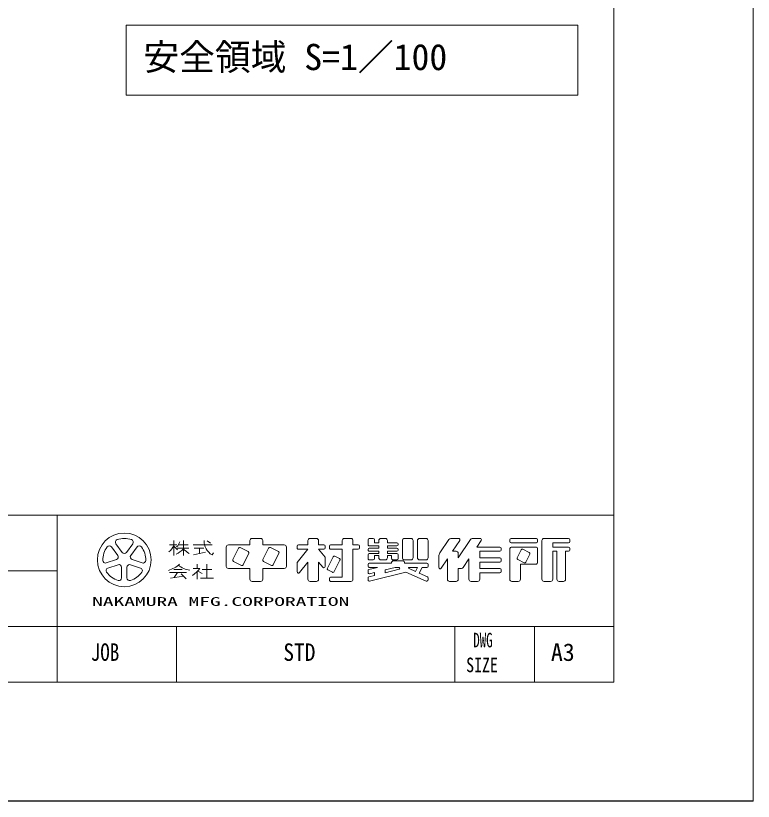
# Model space of a CAD drawing. Units: millimetres, scale not verified. Extents: x 0 to 420, y -14 to 311.
# Drawn here: x 327.6 to 420.3, y -14.5 to 84.3 of the extents above; entities that cross this region are included whole.
import ezdxf
from ezdxf.enums import TextEntityAlignment as Align

# ---------------------------------------------------------------- set-up
doc = ezdxf.new("R2010")
doc.units = ezdxf.units.MM
doc.header["$LTSCALE"] = 0.5
for name, color, linetype, lineweight in [('DEFPOINTS_3', 7, 'Continuous', 0), ('LY_2', 7, 'Continuous', 0), ('LY_5', 2, 'Continuous', 18)]:
    doc.layers.add(name, color=color, linetype=linetype, lineweight=lineweight)
doc.layers.add('LY_4', color=7, linetype='Continuous')
doc.styles.add('ＭＳ ゴシック', font='')
doc.styles.get('ＭＳ ゴシック').set_extended_font_data('MS Gothic')

msp = doc.modelspace()

# ---------------------------------------------------------------- linework, layer by layer
at = {"layer": 'DEFPOINTS_3'}
for p, q in [((420.2883, -14.4689), (420.2883, 282.5311)), ((0.2883, -14.4689), (420.2883, -14.4689))]:
    msp.add_line(p, q, dxfattribs=at)
at = {"layer": 'LY_2'}
for p, q in [((402.7883, 0.5311), (402.7883, 267.5311)), ((17.7883, 21.5311), (402.7883, 21.5311)), ((332.7883, 21.5311), (332.7883, 0.5311)), ((340.1596, 17.9244), (340.9443, 16.8444)), ((341.4904, 16.8444), (342.275, 17.9244)), ((347.4273, 18.3244), (347.4273, 16.4344)), ((348.6423, 18.3244), (348.6423, 16.4344)), ((352.0698, 17.998), (351.6286, 18.2921)), ((357.0123, 18.3244), (357.0123, 17.7844)), ((357.2823, 18.5944), (358.3623, 18.5944)), ((358.6323, 18.3244), (358.6323, 17.7844)), ((364.3023, 18.3244), (364.3023, 17.7844)), ((364.5723, 18.5944), (365.3823, 18.5944)), ((365.6523, 18.3244), (365.6523, 17.7844)), ((368.6223, 18.3244), (368.6223, 17.7844)), ((368.8923, 18.5944), (369.7023, 18.5944)), ((369.9723, 18.3244), (369.9723, 17.7844)), ((371.8623, 18.4324), (371.8623, 17.8114)), ((372.0243, 18.5944), (372.5103, 18.5944)), ((372.6723, 18.4324), (372.6723, 18.0544)), ((372.6723, 18.0544), (373.2123, 18.0544)), ((373.2123, 18.3244), (373.2123, 18.0544)), ((374.0223, 18.5944), (373.4823, 18.5944)), ((374.2923, 18.3244), (374.2923, 18.0544)), ((374.2923, 18.0544), (375.4803, 18.0544)), ((375.6423, 17.8924), (375.6423, 17.8114)), ((376.1823, 18.3244), (376.1823, 16.1644)), ((376.4523, 18.5944), (377.2623, 18.5944)), ((377.5323, 18.3244), (377.5323, 16.1644)), ((378.0723, 18.3244), (378.0723, 16.1644)), ((378.3423, 18.5944), (379.1523, 18.5944)), ((379.4223, 18.3244), (379.4223, 16.1644)), ((380.9084, 16.7735), (382.0422, 18.4742)), ((382.2668, 18.5944), (383.2596, 18.5944)), ((382.4823, 16.9744), (383.3944, 18.3426)), ((383.2023, 16.1644), (384.7422, 18.4742)), ((384.9668, 18.5944), (385.9596, 18.5944)), ((385.5423, 17.5144), (386.0944, 18.3426)), ((389.6823, 18.4324), (389.6823, 18.2164)), ((389.8443, 18.5944), (393.0303, 18.5944)), ((389.8443, 18.0544), (393.0303, 18.0544)), ((393.1923, 18.4324), (393.1923, 18.2164)), ((393.7323, 18.3244), (393.7323, 13.4644)), ((394.0023, 18.5944), (397.0803, 18.5944)), ((395.0823, 18.0544), (397.0803, 18.0544)), ((395.0823, 18.0544), (395.0823, 17.5144)), ((397.2423, 18.4324), (397.2423, 18.2164)), ((340.3982, 16.4477), (339.6135, 17.5277)), ((342.8211, 17.5277), (342.0365, 16.4477)), ((346.8873, 17.7844), (347.8323, 17.7844)), ((347.8728, 17.3794), (349.3173, 17.3794)), ((348.0197, 17.7844), (349.2633, 17.7844)), ((349.8573, 17.7844), (352.2873, 17.7844)), ((349.8997, 16.5509), (351.435, 16.8579)), ((349.9923, 17.3794), (351.2073, 17.3794)), ((350.6673, 17.3794), (350.6673, 16.7044)), ((354.0423, 17.5144), (354.0423, 15.0844)), ((354.3123, 17.7844), (357.0123, 17.7844)), ((355.5899, 17.3695), (354.8708, 15.9313)), ((356.8134, 16.9389), (355.8072, 17.442)), ((358.6323, 17.7844), (361.3323, 17.7844)), ((359.3699, 17.3695), (358.6508, 15.9313)), ((360.5934, 16.9389), (359.5872, 17.442)), ((361.6023, 17.5144), (361.6023, 15.0844)), ((362.9523, 17.6224), (362.9523, 17.4064)), ((364.3023, 17.2444), (362.9523, 15.5569)), ((363.1143, 17.7844), (364.3023, 17.7844)), ((363.1143, 17.2444), (364.3023, 17.2444)), ((365.6523, 17.7844), (366.3003, 17.7844)), ((365.6523, 17.2444), (366.3003, 17.2444)), ((365.6523, 17.2444), (366.4623, 16.2319)), ((366.4623, 17.6224), (366.4623, 17.4064)), ((367.0023, 17.6224), (367.0023, 17.4064)), ((367.1643, 17.7844), (368.6223, 17.7844)), ((367.1643, 17.2444), (368.6223, 17.2444)), ((368.6223, 17.2444), (368.6223, 13.7344)), ((369.9723, 17.7844), (370.6203, 17.7844)), ((369.9723, 17.2444), (370.6203, 17.2444)), ((369.9723, 17.2444), (369.9723, 13.4644)), ((370.7823, 17.6224), (370.7823, 17.4064)), ((371.8623, 17.2174), (371.8623, 17.1364)), ((372.0243, 17.6494), (373.2123, 17.6494)), ((372.0243, 17.3794), (373.2123, 17.3794)), ((372.0243, 16.9744), (373.2123, 16.9744)), ((373.2123, 17.6494), (373.2123, 17.3794)), ((373.2123, 16.9744), (373.2123, 16.7044)), ((374.2923, 17.6494), (374.2923, 17.3794)), ((374.2923, 17.6494), (375.4803, 17.6494)), ((374.2923, 17.3794), (375.4803, 17.3794)), ((374.2923, 16.9744), (374.2923, 16.7044)), ((374.2923, 16.9744), (375.4803, 16.9744)), ((375.6423, 17.2174), (375.6423, 17.1364)), ((382.4823, 16.9744), (382.9323, 16.9744)), ((385.5423, 17.5144), (388.4403, 17.5144)), ((385.9023, 16.9744), (385.9023, 16.1644)), ((385.9023, 16.9744), (388.4403, 16.9744)), ((388.6023, 17.3524), (388.6023, 17.1364)), ((389.6823, 17.2444), (389.6823, 13.4644)), ((389.9523, 17.5144), (392.9223, 17.5144)), ((391.1219, 17.1535), (390.6188, 16.1473)), ((391.3392, 17.226), (392.1294, 16.8309)), ((393.1923, 17.2444), (393.1923, 15.6244)), ((395.0823, 17.5144), (397.0803, 17.5144)), ((395.0823, 16.9744), (395.0823, 13.4644)), ((395.0823, 16.9744), (395.6223, 16.9744)), ((395.6223, 16.9744), (395.6223, 13.4644)), ((396.7023, 16.9744), (396.7023, 13.4644)), ((396.7023, 16.9744), (397.0803, 16.9744)), ((397.2423, 17.3524), (397.2423, 17.1364)), ((338.9598, 15.5158), (340.2295, 15.9283)), ((342.2052, 15.9283), (343.4748, 15.5158)), ((356.1668, 15.2833), (356.8859, 16.7215)), ((359.9468, 15.2833), (360.6659, 16.7215)), ((366.4623, 16.2319), (366.4623, 15.0737)), ((367.4699, 16.2895), (366.7508, 14.8513)), ((368.3339, 15.8575), (367.6148, 14.4193)), ((367.6872, 16.362), (368.2614, 16.0749)), ((371.8623, 16.5424), (371.8623, 16.0564)), ((372.0243, 16.7044), (373.2123, 16.7044)), ((372.0243, 15.8944), (372.5103, 15.8944)), ((372.6723, 16.4344), (372.6723, 16.0564)), ((372.6723, 16.4344), (373.2123, 16.4344)), ((373.2123, 16.4344), (373.2123, 16.1644)), ((373.4823, 15.8944), (374.0223, 15.8944)), ((374.2923, 16.7044), (375.4803, 16.7044)), ((374.2923, 16.4344), (374.8323, 16.4344)), ((374.2923, 16.4344), (374.2923, 16.1644)), ((374.8323, 16.4344), (374.8323, 16.0564)), ((374.9943, 15.8944), (375.4803, 15.8944)), ((375.6423, 16.5424), (375.6423, 16.0564)), ((376.4523, 15.8944), (377.2623, 15.8944)), ((378.3423, 15.8944), (379.1523, 15.8944)), ((380.7723, 16.3242), (380.7723, 14.9445)), ((381.0691, 14.8546), (381.8523, 16.0294)), ((381.8523, 16.0294), (381.8523, 13.4644)), ((383.2023, 16.7044), (383.2023, 16.1644)), ((383.8225, 14.9346), (384.5523, 16.0294)), ((384.5523, 16.0294), (384.5523, 13.4644)), ((385.9023, 16.1644), (388.4403, 16.1644)), ((388.6023, 16.0024), (388.6023, 15.7864)), ((390.6912, 15.93), (391.4814, 15.5349)), ((392.2019, 16.6135), (391.6988, 15.6073)), ((340.438, 15.2863), (339.1684, 14.8738)), ((340.8798, 13.6304), (340.8798, 14.9654)), ((341.5548, 14.9654), (341.5548, 13.6304)), ((343.2663, 14.8738), (341.9966, 15.2863)), ((350.3973, 15.3544), (350.3973, 14.8144)), ((351.6123, 15.3544), (351.6123, 13.5994)), ((354.9432, 15.714), (355.9494, 15.2109)), ((358.7232, 15.714), (359.7294, 15.2109)), ((362.9523, 15.5569), (362.9523, 14.3987)), ((364.3023, 15.6244), (363.2408, 14.2975)), ((364.3023, 15.6244), (364.3023, 13.4644)), ((365.6523, 15.6244), (365.6523, 13.4644)), ((365.6523, 15.6244), (366.1738, 14.9725)), ((371.8623, 15.3274), (371.8623, 15.1114)), ((373.0486, 14.9494), (371.985, 14.6835)), ((372.0243, 15.4894), (374.8323, 15.4894)), ((372.0243, 14.9494), (373.0486, 14.9494)), ((375.2751, 14.9494), (374.0223, 14.6362)), ((374.8323, 15.5974), (374.8323, 15.4894)), ((374.9943, 15.7594), (376.2903, 15.7594)), ((375.2751, 14.9494), (375.7354, 14.9494)), ((376.4523, 15.5974), (376.4523, 15.4894)), ((376.4523, 15.4894), (379.2603, 15.4894)), ((377.0499, 14.9494), (378.0761, 14.9494)), ((377.8201, 14.4374), (378.0761, 14.9494)), ((378.3141, 14.2179), (378.6798, 14.9494)), ((378.6798, 14.9494), (379.2603, 14.9494)), ((379.4223, 15.3274), (379.4223, 15.1114)), ((385.9023, 15.6244), (388.4403, 15.6244)), ((385.9023, 15.6244), (385.9023, 14.8144)), ((391.0323, 15.3544), (392.9223, 15.3544)), ((391.0323, 15.3544), (391.0323, 13.4644)), ((215.2883, 14.5311), (332.7883, 14.5311)), ((346.8873, 14.3149), (349.0473, 14.3149)), ((347.0233, 13.5986), (348.6757, 13.8346)), ((347.4273, 14.6794), (348.5073, 14.6794)), ((347.8891, 14.3149), (347.4996, 13.6666)), ((348.3723, 14.1381), (348.9785, 13.5319)), ((349.8573, 14.8144), (350.7371, 14.8144)), ((350.3973, 14.441), (350.3973, 13.4644)), ((350.4478, 14.4916), (350.9922, 14.1773)), ((351.0048, 14.6794), (352.2198, 14.6794)), ((354.3123, 14.8144), (357.0123, 14.8144)), ((357.0123, 14.8144), (357.0123, 13.4644)), ((358.6323, 14.8144), (358.6323, 13.4644)), ((358.6323, 14.8144), (361.3323, 14.8144)), ((366.8232, 14.634), (367.3974, 14.3469)), ((371.8623, 14.5264), (371.8623, 14.3037)), ((372.6723, 13.9369), (371.985, 13.7651)), ((376.6383, 14.3718), (372.0636, 13.2281)), ((372.6723, 14.2987), (372.0636, 14.1465)), ((372.6723, 14.2987), (372.6723, 13.9369)), ((375.7648, 14.71), (374.0223, 14.2744)), ((374.0223, 14.6362), (374.0223, 14.2744)), ((376.6383, 14.3718), (379.1945, 13.2357)), ((377.017, 14.7944), (377.8201, 14.4374)), ((378.3141, 14.2179), (379.3261, 13.7681)), ((383.2023, 14.8144), (383.2023, 13.4644)), ((383.2023, 14.8144), (383.5978, 14.8144)), ((385.9023, 14.8144), (388.4403, 14.8144)), ((385.9023, 14.2744), (388.4403, 14.2744)), ((385.9023, 14.2744), (385.9023, 13.4644)), ((388.6023, 14.6524), (388.6023, 14.4364)), ((350.8023, 13.5994), (352.4223, 13.5994)), ((357.2823, 13.1944), (358.3623, 13.1944)), ((364.5723, 13.1944), (365.3823, 13.1944)), ((367.0023, 13.5724), (367.0023, 13.3564)), ((367.1643, 13.7344), (368.6223, 13.7344)), ((367.1643, 13.1944), (369.7023, 13.1944)), ((371.8623, 13.6079), (371.8623, 13.3853)), ((379.4223, 13.6201), (379.4223, 13.3837)), ((382.1223, 13.1944), (382.9323, 13.1944)), ((384.8223, 13.1944), (385.6323, 13.1944)), ((389.9523, 13.1944), (390.7623, 13.1944)), ((394.0023, 13.1944), (394.8123, 13.1944)), ((395.8923, 13.1944), (396.4323, 13.1944)), ((160.2883, 7.5311), (402.7883, 7.5311)), ((347.7883, 7.5311), (347.7883, 0.5311)), ((382.7883, 7.5311), (382.7883, 0.5311)), ((392.7883, 7.5311), (392.7883, 0.5311)), ((17.7883, 0.5311), (402.7883, 0.5311))]:
    msp.add_line(p, q, dxfattribs=at)
msp.add_circle((341.2173, 15.8944), 3.375, dxfattribs=at)
for centre, radius, start, end in [((340.4327, 18.1228), 0.3375, 109.39847, 215.99997), ((341.2173, 15.8944), 2.7, 70.60155, 109.39847), ((342.002, 18.1228), 0.3375, 324, 70.60155), ((346.7861, 18.5782), 1.467, 313.72108, 343.54317), ((353.2253, 18.2254), 1.9528, 177.09472, 240.51891), ((357.2823, 18.3244), 0.27, 89.99998, 179.99996), ((358.3623, 18.3244), 0.27, 0, 89.99998), ((364.5723, 18.3244), 0.27, 89.99998, 179.99996), ((365.3823, 18.3244), 0.27, 0, 89.99998), ((368.8923, 18.3244), 0.27, 89.99998, 179.99996), ((369.7023, 18.3244), 0.27, 0, 89.99998), ((372.0243, 18.4324), 0.162, 89.99998, 179.99996), ((372.0243, 17.8114), 0.162, 179.99998, 270.00002), ((372.5103, 18.4324), 0.162, 0, 89.99998), ((373.4823, 18.3244), 0.27, 89.99998, 179.99996), ((374.0223, 18.3244), 0.27, 0, 89.99998), ((375.4803, 17.8924), 0.162, 0, 89.99998), ((375.4803, 17.8114), 0.162, 270.00002, 0), ((376.4523, 18.3244), 0.27, 89.99998, 179.99996), ((377.2623, 18.3244), 0.27, 0, 89.99998), ((378.3423, 18.3244), 0.27, 89.99998, 179.99996), ((379.1523, 18.3244), 0.27, 0, 89.99998), ((382.2668, 18.3244), 0.27, 89.99998, 146.30984), ((383.2596, 18.4324), 0.162, 326.31015, 89.99998), ((384.9668, 18.3244), 0.27, 89.99998, 146.3098), ((385.9596, 18.4324), 0.162, 326.31003, 89.99998), ((389.8443, 18.4324), 0.162, 89.99998, 179.99996), ((389.8443, 18.2164), 0.162, 179.99998, 270.00002), ((393.0303, 18.4324), 0.162, 0, 89.99998), ((393.0303, 18.2164), 0.162, 270.00002, 0), ((394.0023, 18.3244), 0.27, 89.99998, 179.99996), ((397.0803, 18.4324), 0.162, 0, 89.99998), ((397.0803, 18.2164), 0.162, 270.00002, 0), ((341.2173, 15.8944), 2.7, 142.60154, 181.39846), ((339.3405, 17.3293), 0.3375, 35.99999, 142.60154), ((341.2173, 17.0428), 0.3375, 215.99998, 324), ((343.0942, 17.3293), 0.3375, 37.39846, 143.99995), ((341.2173, 15.8944), 2.7, 358.60155, 37.39847), ((345.3222, 18.6153), 2.2846, 311.36185, 337.13638), ((349.4051, 18.9583), 2.3451, 212.50346, 230.00631), ((346.4148, 19.3494), 3.0341, 295.86917, 317.23867), ((350.8699, 19.3494), 3.0341, 222.76131, 240.10806), ((354.3123, 17.5144), 0.27, 89.99998, 179.99996), ((355.7348, 17.2971), 0.162, 63.43492, 153.43499), ((356.741, 16.794), 0.162, 333.4349, 63.43487), ((359.5148, 17.2971), 0.162, 63.43492, 153.43499), ((360.521, 16.794), 0.162, 333.4349, 63.43487), ((361.3323, 17.5144), 0.27, 0, 89.99998), ((363.1143, 17.6224), 0.162, 89.99998, 179.99996), ((363.1143, 17.4064), 0.162, 179.99998, 270.00002), ((366.3003, 17.6224), 0.162, 0, 89.99998), ((366.3003, 17.4064), 0.162, 270.00002, 0), ((367.1643, 17.6224), 0.162, 89.99998, 179.99996), ((367.1643, 17.4064), 0.162, 179.99998, 270.00002), ((370.6203, 17.6224), 0.162, 0, 89.99998), ((370.6203, 17.4064), 0.162, 270.00002, 0), ((372.0243, 17.2174), 0.162, 89.99998, 179.99996), ((372.0243, 17.1364), 0.162, 179.99998, 270.00002), ((375.4803, 17.2174), 0.162, 0, 89.99998), ((375.4803, 17.1364), 0.162, 270.00002, 0), ((382.9323, 16.7044), 0.27, 0, 89.99998), ((388.4403, 17.3524), 0.162, 0, 89.99998), ((388.4403, 17.1364), 0.162, 270.00002, 0), ((389.9523, 17.2444), 0.27, 89.99998, 179.99996), ((391.2668, 17.0811), 0.162, 63.43447, 153.43474), ((392.057, 16.686), 0.162, 333.43484, 63.43447), ((392.9223, 17.2444), 0.27, 0, 89.99998), ((397.0803, 17.3524), 0.162, 0, 89.99998), ((397.0803, 17.1364), 0.162, 270.00002, 0), ((338.8555, 15.8368), 0.3375, 181.39848, 287.99997), ((340.1252, 16.2493), 0.3375, 287.99998, 35.99999), ((342.3095, 16.2493), 0.3375, 143.99996, 251.99999), ((343.5791, 15.8368), 0.3375, 252.00001, 358.60156), ((351.2486, 17.3356), 1.2992, 321.42112, 334.8249), ((355.0157, 15.8589), 0.162, 153.43495, 243.43485), ((358.7957, 15.8589), 0.162, 153.43495, 243.43485), ((367.6148, 16.2171), 0.162, 63.43487, 153.43498), ((368.189, 15.93), 0.162, 333.43492, 63.43493), ((372.0243, 16.5424), 0.162, 89.99998, 179.99996), ((372.0243, 16.0564), 0.162, 179.99998, 270.00002), ((372.5103, 16.0564), 0.162, 270.00002, 0), ((373.4823, 16.1644), 0.27, 179.99998, 270.00002), ((374.0223, 16.1644), 0.27, 270.00002, 0), ((374.9943, 16.0564), 0.162, 179.99998, 270.00002), ((375.4803, 16.5424), 0.162, 0, 89.99998), ((375.4803, 16.0564), 0.162, 270.00002, 0), ((376.4523, 16.1644), 0.27, 179.99998, 270.00002), ((377.2623, 16.1644), 0.27, 270.00002, 0), ((378.3423, 16.1644), 0.27, 179.99998, 270.00002), ((379.1523, 16.1644), 0.27, 270.00002, 0), ((381.5823, 16.3242), 0.81, 146.30999, 179.99996), ((388.4403, 16.0024), 0.162, 0, 89.99998), ((390.7637, 16.0749), 0.162, 153.43517, 243.43529), ((339.2727, 14.5528), 0.3375, 107.99999, 214.60154), ((340.5423, 14.9654), 0.3375, 359.99997, 107.99999), ((341.8923, 14.9654), 0.3375, 71.99997, 179.99999), ((343.162, 14.5528), 0.3375, 325.39847, 71.99996), ((345.8903, 17.7879), 3.3203, 285.11261, 313.40619), ((350.0183, 17.7248), 3.192, 231.17281, 259.75506), ((354.3123, 15.0844), 0.27, 179.99998, 270.00002), ((356.0219, 15.3558), 0.162, 243.43498, 333.43496), ((359.8019, 15.3558), 0.162, 243.43498, 333.43496), ((361.3323, 15.0844), 0.27, 270.00002, 0), ((366.3003, 15.0737), 0.162, 218.65962, 0), ((366.8957, 14.7789), 0.162, 153.43487, 243.4348), ((372.0243, 15.3274), 0.162, 89.99998, 179.99996), ((372.0243, 15.1114), 0.162, 179.99998, 270.00002), ((374.9943, 15.5974), 0.162, 89.99998, 179.99996), ((375.7354, 14.8279), 0.1215, 284.0365, 89.99998), ((376.2903, 15.5974), 0.162, 0, 89.99998), ((377.0499, 14.8684), 0.081, 89.99998, 246.03817), ((379.2603, 15.3274), 0.162, 0, 89.99998), ((379.2603, 15.1114), 0.162, 270.00002, 0), ((380.9343, 14.9445), 0.162, 179.99998, 326.30997), ((383.5978, 15.0844), 0.27, 270.00002, 326.31002), ((388.4403, 15.7864), 0.162, 270.00002, 0), ((391.5539, 15.6798), 0.162, 243.43534, 333.43491), ((392.9223, 15.6244), 0.27, 270.00002, 0), ((341.2173, 15.8944), 2.7, 214.60156, 253.39848), ((341.2173, 15.8944), 2.7, 286.60155, 325.39847), ((347.1283, 17.7573), 4.6566, 304.87257, 320.80411), ((363.1143, 14.3987), 0.162, 179.99998, 321.34037), ((367.4699, 14.4918), 0.162, 243.43487, 333.43498), ((372.0243, 14.5264), 0.162, 104.03614, 179.99996), ((372.0243, 14.3037), 0.162, 179.99998, 284.03612), ((388.4403, 14.6524), 0.162, 0, 89.99998), ((388.4403, 14.4364), 0.162, 270.00002, 0), ((340.5423, 13.6304), 0.3375, 253.39847, 359.99997), ((341.8923, 13.6304), 0.3375, 179.99999, 286.60154), ((357.2823, 13.4644), 0.27, 179.99998, 270.00002), ((358.3623, 13.4644), 0.27, 270.00002, 0), ((364.5723, 13.4644), 0.27, 179.99998, 270.00002), ((365.3823, 13.4644), 0.27, 270.00002, 0), ((367.1643, 13.5724), 0.162, 89.99998, 179.99996), ((367.1643, 13.3564), 0.162, 179.99998, 270.00002), ((369.7023, 13.4644), 0.27, 270.00002, 0), ((372.0243, 13.6079), 0.162, 104.03614, 179.99996), ((372.0243, 13.3853), 0.162, 179.99998, 284.03612), ((379.2603, 13.3837), 0.162, 246.03699, 0), ((379.2603, 13.6201), 0.162, 0, 66.03701), ((382.1223, 13.4644), 0.27, 179.99998, 270.00002), ((382.9323, 13.4644), 0.27, 270.00002, 0), ((384.8223, 13.4644), 0.27, 179.99998, 270.00002), ((385.6323, 13.4644), 0.27, 270.00002, 0), ((389.9523, 13.4644), 0.27, 179.99998, 270.00002), ((390.7623, 13.4644), 0.27, 270.00002, 0), ((394.0023, 13.4644), 0.27, 179.99998, 270.00002), ((394.8123, 13.4644), 0.27, 270.00002, 0), ((395.8923, 13.4644), 0.27, 179.99998, 270.00002), ((396.4323, 13.4644), 0.27, 270.00002, 0)]:
    msp.add_arc(centre, radius, start, end, dxfattribs=at)
at = {"layer": 'LY_5', "color": 7, "lineweight": 0}
for p, q in [((420.3046, -14.4258), (420.3046, 282.5689)), ((0.1954, -14.4258), (420.3046, -14.4258))]:
    msp.add_line(p, q, dxfattribs=at)
at = {"layer": 'LY_5', "color": 7}
for p, q in [((398.2383, 83.1661), (341.4383, 83.1661)), ((341.4383, 83.1661), (341.4383, 74.3661)), ((398.2383, 74.3661), (398.2383, 83.1661)), ((341.4383, 74.3661), (398.2383, 74.3661))]:
    msp.add_line(p, q, dxfattribs=at)

# ---------------------------------------------------------------- texts
at = {"layer": 'LY_2', "style": 'ＭＳ ゴシック'}
for s, height, width, p in [('NAKAMURA MFG.CORPORATION', 1.1, 1.8, (337.1764, 9.7811)), ('DWG', 1.833, 0.65, (385.0964, 4.3436)), ('JOB', 2.199, 0.8, (337.0003, 2.5362)), ('SIZE', 1.833, 0.8, (384.199, 1.2186))]:
    msp.add_text(s, height=height, dxfattribs=dict(at, width=width)).set_placement(p, align=Align.BOTTOM_LEFT)
msp.add_text('A3', height=2.199, dxfattribs=at).set_placement((394.8597, 2.5311), align=Align.BOTTOM_LEFT)
at = {"layer": 'LY_4', "style": 'ＭＳ ゴシック', "width": 0.9}
msp.add_text('STD', height=2.199, dxfattribs=at).set_placement((361.2169, 2.5311), align=Align.BOTTOM_LEFT)
at = {"layer": 'LY_5', "color": 7, "style": 'ＭＳ ゴシック'}
msp.add_text('安全領域 S=1／100', height=3.299, dxfattribs=at).set_placement((343.6142, 76.5161), align=Align.BOTTOM_LEFT)

doc.saveas('drawing.dxf')
